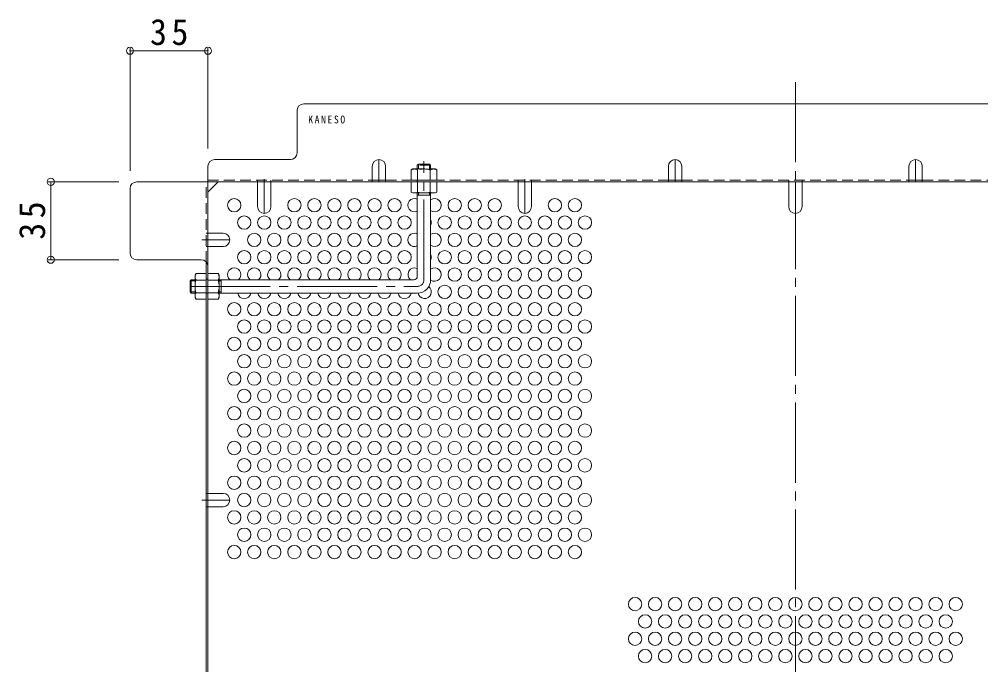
# Model space of a CAD drawing. Units: millimetres at full size, sheet at 1:4; details may follow other scales. Extents: x -932 to 1022, y -779 to 757.
# Drawn here: x 87.3 to 519.1, y 371.4 to 661.5 of the extents above; entities that cross this region are included whole.
import ezdxf

# ---------------------------------------------------------------- set-up
doc = ezdxf.new("R2010")
doc.units = ezdxf.units.MM
doc.header["$LTSCALE"] = 4
doc.header["$PDMODE"] = 32
doc.header["$PDSIZE"] = 3.2
for name, pattern in [('CHAIN1', [8, 5, -1, 1, -1]), ('CHAIN2', [12, 9, -1, 1, -1]), ('DASHED1', [1.8, 1.2, -0.6])]:
    doc.linetypes.add(name, pattern=pattern)
for name, color, linetype, lineweight in [('A-1_躯体', 3, 'Continuous', 9), ('A-4_その他', 7, 'Continuous', 9), ('A-5_文字', 7, 'Continuous', 9), ('A-6_寸法', 2, 'Continuous', 9), ('A-7_ハッチ', 2, 'Continuous', 9), ('A-8_記号', 2, 'Continuous', 9), ('A-B_ﾊｯﾁ', 2, 'Continuous', 9)]:
    doc.layers.add(name, color=color, linetype=linetype, lineweight=lineweight)
doc.styles.add('ＭＳ ゴシック', font='')
doc.styles.get('ＭＳ ゴシック').set_extended_font_data('MS Gothic')

msp = doc.modelspace()

# ---------------------------------------------------------------- linework, layer by layer
at = {"layer": 'A-1_躯体', "linetype": 'DASHED1'}
for p, q in [((266.092, 595.919), (266.592, 596.419)), ((272.092, 595.919), (266.092, 595.919)), ((266.092, 595.919), (266.092, 594.219)), ((271.592, 596.419), (266.592, 596.419)), ((266.592, 594.219), (266.592, 596.419)), ((272.092, 595.919), (271.592, 596.419)), ((271.592, 594.219), (271.592, 596.419)), ((272.092, 595.919), (272.092, 594.219))]:
    msp.add_line(p, q, dxfattribs=at)
at = {"layer": 'A-1_躯体', "linetype": 'CHAIN2'}
for p, q in [((269.092, 544.419), (269.092, 597.651)), ((164.092, 541.419), (266.092, 541.419))]:
    msp.add_line(p, q, dxfattribs=at)
at = {"layer": 'A-1_躯体'}
for p, q in [((266.092, 545.919), (266.092, 583.419)), ((266.592, 582.419), (266.592, 583.419)), ((271.592, 582.419), (271.592, 583.419)), ((272.092, 544.419), (272.092, 583.419)), ((272.092, 582.419), (266.092, 582.419)), ((164.592, 544.419), (164.092, 543.919)), ((164.592, 544.419), (164.592, 538.419)), ((164.592, 544.419), (166.292, 544.419)), ((177.092, 544.419), (264.592, 544.419)), ((178.092, 544.419), (178.092, 538.419)), ((164.092, 543.919), (164.092, 538.919)), ((166.292, 543.919), (164.092, 543.919)), ((178.092, 543.919), (177.092, 543.919)), ((164.592, 538.419), (164.092, 538.919)), ((166.292, 538.919), (164.092, 538.919)), ((164.592, 538.419), (166.292, 538.419)), ((178.092, 538.919), (177.092, 538.919)), ((177.092, 538.419), (266.092, 538.419))]:
    msp.add_line(p, q, dxfattribs=at)
for centre, radius in [((264.592, 545.919), 1.5), ((266.092, 544.419), 6)]:
    msp.add_arc(centre, radius, 270, 0, dxfattribs=at)
at = {"layer": 'A-1_躯体', "linetype": 'CHAIN2'}
msp.add_arc((266.092, 544.419), 3, 270, 0, dxfattribs=at)
at = {"layer": 'A-4_その他'}
for p, q in [((137.089, 648.531), (137.089, 593.419)), ((137.089, 648.531), (137.089, 593.419)), ((172.092, 648.531), (172.092, 603.419)), ((172.092, 648.531), (172.092, 603.419)), ((137.089, 647.331), (172.092, 647.331)), ((137.089, 647.331), (172.092, 647.331)), ((100.318, 588.419), (132.089, 588.419)), ((100.318, 588.419), (132.089, 588.419)), ((101.518, 588.419), (101.518, 553.418)), ((101.518, 588.419), (101.518, 553.418)), ((100.318, 553.418), (132.089, 553.418)), ((100.318, 553.418), (132.089, 553.418))]:
    msp.add_line(p, q, dxfattribs=at)
for p in [(137.089, 647.331), (172.092, 647.331), (101.518, 588.419), (101.518, 553.418)]:
    msp.add_point(p, dxfattribs=at)
at = {"layer": 'A-6_寸法'}
for centre in [(183.892, 577.928), (210.892, 577.928), (219.892, 577.928), (228.892, 577.928), (237.892, 577.928), (246.892, 577.928), (255.892, 577.928), (282.892, 577.928), (291.892, 577.928), (300.892, 577.928), (327.892, 577.928), (336.892, 577.928), (188.392, 570.134), (197.392, 570.134), (206.392, 570.134), (215.392, 570.134), (224.392, 570.134), (233.392, 570.134), (242.392, 570.134), (251.392, 570.134), (260.392, 570.134), (278.392, 570.134), (287.392, 570.134), (296.392, 570.134), (305.392, 570.134), (314.392, 570.134), (323.392, 570.134), (332.392, 570.134), (341.392, 570.134), (192.892, 562.339), (201.892, 562.339), (210.892, 562.339), (219.892, 562.339), (228.892, 562.339), (237.892, 562.339), (246.892, 562.339), (255.892, 562.339), (282.892, 562.339), (291.892, 562.339), (300.892, 562.339), (309.892, 562.339), (318.892, 562.339), (327.892, 562.339), (336.892, 562.339), (188.392, 554.545), (197.392, 554.545), (206.392, 554.545), (215.392, 554.545), (224.392, 554.545), (233.392, 554.545), (242.392, 554.545), (251.392, 554.545), (260.392, 554.545), (278.392, 554.545), (287.392, 554.545), (296.392, 554.545), (305.392, 554.545), (314.392, 554.545), (323.392, 554.545), (332.392, 554.545), (341.392, 554.545), (282.892, 546.751), (291.892, 546.751), (300.892, 546.751), (309.892, 546.751), (318.892, 546.751), (327.892, 546.751), (336.892, 546.751), (278.392, 538.957), (287.392, 538.957), (296.392, 538.957), (305.392, 538.957), (314.392, 538.957), (323.392, 538.957), (332.392, 538.957), (341.392, 538.957), (183.892, 531.162), (192.892, 531.162), (201.892, 531.162), (210.892, 531.162), (219.892, 531.162), (228.892, 531.162), (237.892, 531.162), (246.892, 531.162), (255.892, 531.162), (264.892, 531.162), (273.892, 531.162), (282.892, 531.162), (291.892, 531.162), (300.892, 531.162), (309.892, 531.162), (318.892, 531.162), (327.892, 531.162), (336.892, 531.162), (188.392, 523.368), (197.392, 523.368), (206.392, 523.368), (215.392, 523.368), (224.392, 523.368), (233.392, 523.368), (242.392, 523.368), (251.392, 523.368), (260.392, 523.368), (269.392, 523.368), (278.392, 523.368), (287.392, 523.368), (296.392, 523.368), (305.392, 523.368), (314.392, 523.368), (323.392, 523.368), (332.392, 523.368), (341.392, 523.368), (183.892, 515.574), (192.892, 515.574), (201.892, 515.574), (210.892, 515.574), (219.892, 515.574), (228.892, 515.574), (237.892, 515.574), (246.892, 515.574), (255.892, 515.574), (264.892, 515.574), (273.892, 515.574), (282.892, 515.574), (291.892, 515.574), (300.892, 515.574), (309.892, 515.574), (318.892, 515.574), (327.892, 515.574), (336.892, 515.574), (188.392, 507.78), (197.392, 507.78), (206.392, 507.78), (215.392, 507.78), (224.392, 507.78), (233.392, 507.78), (242.392, 507.78), (251.392, 507.78), (260.392, 507.78), (269.392, 507.78), (278.392, 507.78), (287.392, 507.78), (296.392, 507.78), (305.392, 507.78), (314.392, 507.78), (323.392, 507.78), (332.392, 507.78), (341.392, 507.78), (183.892, 499.985), (192.892, 499.985), (201.892, 499.985), (210.892, 499.985), (219.892, 499.985), (228.892, 499.985), (237.892, 499.985), (246.892, 499.985), (255.892, 499.985), (264.892, 499.985), (273.892, 499.985), (282.892, 499.985), (291.892, 499.985), (300.892, 499.985), (309.892, 499.985), (318.892, 499.985), (327.892, 499.985), (336.892, 499.985), (188.392, 492.191), (197.392, 492.191), (206.392, 492.191), (215.392, 492.191), (224.392, 492.191), (233.392, 492.191), (242.392, 492.191), (251.392, 492.191), (260.392, 492.191), (269.392, 492.191), (278.392, 492.191), (287.392, 492.191), (296.392, 492.191), (305.392, 492.191), (314.392, 492.191), (323.392, 492.191), (332.392, 492.191), (341.392, 492.191), (183.892, 484.397), (192.892, 484.397), (201.892, 484.397), (210.892, 484.397), (219.892, 484.397), (228.892, 484.397), (237.892, 484.397), (246.892, 484.397), (255.892, 484.397), (264.892, 484.397), (273.892, 484.397), (282.892, 484.397), (291.892, 484.397), (300.892, 484.397), (309.892, 484.397), (318.892, 484.397), (327.892, 484.397), (336.892, 484.397), (188.392, 476.603), (197.392, 476.603), (206.392, 476.603), (215.392, 476.603), (224.392, 476.603), (233.392, 476.603), (242.392, 476.603), (251.392, 476.603), (260.392, 476.603), (269.392, 476.603), (278.392, 476.603), (287.392, 476.603), (296.392, 476.603), (305.392, 476.603), (314.392, 476.603), (323.392, 476.603), (332.392, 476.603), (341.392, 476.603), (183.892, 468.809), (192.892, 468.809), (201.892, 468.809), (210.892, 468.809), (219.892, 468.809), (228.892, 468.809), (237.892, 468.809), (246.892, 468.809), (255.892, 468.809), (264.892, 468.809), (273.892, 468.809), (282.892, 468.809), (291.892, 468.809), (300.892, 468.809), (309.892, 468.809), (318.892, 468.809), (327.892, 468.809), (336.892, 468.809), (188.392, 461.014), (197.392, 461.014), (206.392, 461.014), (215.392, 461.014), (224.392, 461.014), (233.392, 461.014), (242.392, 461.014), (251.392, 461.014), (260.392, 461.014), (269.392, 461.014), (278.392, 461.014), (287.392, 461.014), (296.392, 461.014), (305.392, 461.014), (314.392, 461.014), (323.392, 461.014), (332.392, 461.014), (341.392, 461.014), (183.892, 453.22), (192.892, 453.22), (201.892, 453.22), (210.892, 453.22), (219.892, 453.22), (228.892, 453.22), (237.892, 453.22), (246.892, 453.22), (255.892, 453.22), (264.892, 453.22), (273.892, 453.22), (282.892, 453.22), (291.892, 453.22), (300.892, 453.22), (309.892, 453.22), (318.892, 453.22), (327.892, 453.22), (336.892, 453.22), (188.392, 445.426), (197.392, 445.426), (206.392, 445.426), (215.392, 445.426), (224.392, 445.426), (233.392, 445.426), (242.392, 445.426), (251.392, 445.426), (260.392, 445.426), (269.392, 445.426), (278.392, 445.426), (287.392, 445.426), (296.392, 445.426), (305.392, 445.426), (314.392, 445.426), (323.392, 445.426), (332.392, 445.426), (341.392, 445.426), (183.892, 437.632), (192.892, 437.632), (201.892, 437.632), (210.892, 437.632), (219.892, 437.632), (228.892, 437.632), (237.892, 437.632), (246.892, 437.632), (255.892, 437.632), (264.892, 437.632), (273.892, 437.632), (282.892, 437.632), (291.892, 437.632), (300.892, 437.632), (309.892, 437.632), (318.892, 437.632), (327.892, 437.632), (336.892, 437.632), (188.392, 429.837), (197.392, 429.837), (206.392, 429.837), (215.392, 429.837), (224.392, 429.837), (233.392, 429.837), (242.392, 429.837), (251.392, 429.837), (260.392, 429.837), (269.392, 429.837), (278.392, 429.837), (287.392, 429.837), (296.392, 429.837), (305.392, 429.837), (314.392, 429.837), (323.392, 429.837), (332.392, 429.837), (341.392, 429.837), (183.892, 422.043), (192.892, 422.043), (201.892, 422.043), (210.892, 422.043), (219.892, 422.043), (228.892, 422.043), (237.892, 422.043), (246.892, 422.043), (255.892, 422.043), (264.892, 422.043), (273.892, 422.043), (282.892, 422.043), (291.892, 422.043), (300.892, 422.043), (309.892, 422.043), (318.892, 422.043), (327.892, 422.043), (336.892, 422.043), (363.892, 398.661), (372.892, 398.661), (381.892, 398.661), (390.892, 398.661), (399.892, 398.661), (408.892, 398.661), (417.892, 398.661), (426.892, 398.661), (435.892, 398.661), (444.892, 398.661), (453.892, 398.661), (462.892, 398.661), (471.892, 398.661), (480.892, 398.661), (489.892, 398.661), (498.892, 398.661), (507.892, 398.661), (368.392, 390.866), (377.392, 390.866), (386.392, 390.866), (395.392, 390.866), (404.392, 390.866), (413.392, 390.866), (422.392, 390.866), (431.392, 390.866), (440.392, 390.866), (449.392, 390.866), (458.392, 390.866), (467.392, 390.866), (476.392, 390.866), (485.392, 390.866), (494.392, 390.866), (503.392, 390.866), (363.892, 383.072), (372.892, 383.072), (381.892, 383.072), (390.892, 383.072), (399.892, 383.072), (408.892, 383.072), (417.892, 383.072), (426.892, 383.072), (435.892, 383.072), (444.892, 383.072), (453.892, 383.072), (462.892, 383.072), (471.892, 383.072), (480.892, 383.072), (489.892, 383.072), (498.892, 383.072), (507.892, 383.072), (368.392, 375.278), (377.392, 375.278), (386.392, 375.278), (395.392, 375.278), (404.392, 375.278), (413.392, 375.278), (422.392, 375.278), (431.392, 375.278), (440.392, 375.278), (449.392, 375.278), (458.392, 375.278), (467.392, 375.278), (476.392, 375.278), (485.392, 375.278), (494.392, 375.278), (503.392, 375.278)]:
    msp.add_circle(centre, 3, dxfattribs=at)
for centre, start, end in [((264.892, 577.928), 66.42182, 293.57818), ((273.892, 577.928), 233.1301, 126.8699), ((269.392, 570.134), 334.15807, 25.84193), ((264.892, 562.339), 66.42182, 293.57818), ((273.892, 562.339), 233.1301, 126.8699), ((269.392, 554.545), 334.15807, 25.84193), ((183.892, 546.751), 308.98227, 231.01773), ((192.892, 546.751), 308.98227, 231.01773), ((201.892, 546.751), 308.98227, 231.01773), ((210.892, 546.751), 308.98227, 231.01773), ((219.892, 546.751), 308.98227, 231.01773), ((228.892, 546.751), 308.98227, 231.01773), ((237.892, 546.751), 308.98227, 231.01773), ((246.892, 546.751), 308.98227, 231.01773), ((255.892, 546.751), 308.98227, 231.01773), ((264.892, 546.751), 66.42182, 231.01773), ((273.892, 546.751), 233.12099, 126.8699), ((269.392, 538.957), 190.13226, 52.1444), ((188.392, 538.957), 190.32692, 349.67308), ((197.392, 538.957), 190.32692, 349.67308), ((206.392, 538.957), 190.32692, 349.67308), ((215.392, 538.957), 190.32692, 349.67308), ((224.392, 538.957), 190.32692, 349.67308), ((233.392, 538.957), 190.32692, 349.67308), ((242.392, 538.957), 190.32692, 349.67308), ((251.392, 538.957), 190.32692, 349.67308), ((260.392, 538.957), 190.32692, 349.67308)]:
    msp.add_arc(centre, 3, start, end, dxfattribs=at)
at = {"layer": 'A-7_ハッチ', "linetype": 'CHAIN2'}
msp.add_line((435.892, 633.212), (435.892, 16.019), dxfattribs=at)
at = {"layer": 'A-7_ハッチ'}
for p, q in [((656.691, 623.419), (215.093, 623.419)), ((212.093, 601.419), (212.093, 620.419)), ((175.092, 598.419), (209.093, 598.419)), ((172.092, 595.419), (172.092, 53.812)), ((140.089, 588.419), (731.696, 588.419)), ((172.092, 583.807), (176.704, 588.419)), ((245.892, 589.219), (251.892, 589.219)), ((378.892, 589.219), (384.892, 589.219)), ((486.892, 589.219), (492.892, 589.219)), ((137.089, 556.418), (137.089, 585.419)), ((169.092, 553.418), (140.089, 553.418)), ((171.292, 552.458), (171.292, 343.076))]:
    msp.add_line(p, q, dxfattribs=at)
at = {"layer": 'A-7_ハッチ', "linetype": 'DASHED1'}
for p, q in [((171.292, 552.458), (171.292, 588.419)), ((172.092, 589.219), (245.892, 589.219)), ((194.392, 588.419), (194.392, 589.219)), ((200.392, 588.419), (200.392, 589.219)), ((251.892, 589.219), (378.892, 589.219)), ((266.092, 588.419), (266.092, 589.219)), ((311.392, 588.419), (311.392, 589.219)), ((317.392, 588.419), (317.392, 589.219)), ((384.892, 589.219), (486.892, 589.219)), ((432.892, 588.419), (432.892, 589.219)), ((438.892, 588.419), (438.892, 589.219)), ((492.892, 589.219), (619.892, 589.219)), ((172.092, 565.339), (171.292, 565.339)), ((172.092, 559.339), (171.292, 559.339)), ((171.292, 544.619), (172.092, 544.619)), ((171.292, 538.419), (172.092, 538.419)), ((172.092, 448.426), (171.292, 448.426)), ((172.092, 442.426), (171.292, 442.426))]:
    msp.add_line(p, q, dxfattribs=at)
at = {"layer": 'A-7_ハッチ'}
for centre, start, end in [((215.093, 620.419), 90, 180), ((209.093, 601.419), 270, 0), ((175.092, 595.419), 90, 180), ((140.089, 585.419), 90, 180), ((140.089, 556.418), 180, 270), ((169.092, 550.418), 0, 90)]:
    msp.add_arc(centre, 3, start, end, dxfattribs=at)
at = {"layer": 'A-8_記号', "linetype": 'CHAIN1'}
for p, q in [((248.892, 588.419), (248.892, 598.419)), ((381.892, 588.419), (381.892, 598.419)), ((489.892, 588.419), (489.892, 598.419)), ((197.392, 589.619), (197.392, 574.269)), ((314.392, 589.619), (314.392, 574.269)), ((435.892, 588.419), (435.892, 574.269)), ((169.385, 562.339), (181.892, 562.339)), ((169.385, 445.426), (181.892, 445.426))]:
    msp.add_line(p, q, dxfattribs=at)
at = {"layer": 'A-8_記号'}
for p, q in [((245.892, 595.419), (245.892, 588.419)), ((251.892, 595.419), (251.892, 588.419)), ((378.892, 595.419), (378.892, 588.419)), ((384.892, 595.419), (384.892, 588.419)), ((486.892, 595.419), (486.892, 588.419)), ((492.892, 595.419), (492.892, 588.419)), ((194.392, 577.269), (194.392, 588.419)), ((200.392, 577.269), (200.392, 588.419)), ((311.392, 577.269), (311.392, 588.419)), ((317.392, 577.269), (317.392, 588.419)), ((432.892, 577.269), (432.892, 588.419)), ((438.892, 577.269), (438.892, 588.419)), ((178.892, 565.339), (172.092, 565.339)), ((178.892, 559.339), (172.092, 559.339)), ((178.892, 448.426), (172.092, 448.426)), ((178.892, 442.426), (172.092, 442.426))]:
    msp.add_line(p, q, dxfattribs=at)
for centre, start, end in [((248.892, 595.419), 0, 180), ((381.892, 595.419), 0, 180), ((489.892, 595.419), 0, 180), ((197.392, 577.269), 180, 0), ((314.392, 577.269), 180, 0), ((435.892, 577.269), 180, 0), ((178.892, 562.339), 270, 90), ((178.892, 445.426), 270, 90)]:
    msp.add_arc(centre, 3, start, end, dxfattribs=at)
at = {"layer": 'A-B_ﾊｯﾁ', "linetype": 'DASHED1'}
for p, q in [((264.092, 594.219), (263.342, 593.786)), ((263.342, 589.219), (263.342, 593.786)), ((264.092, 594.219), (274.092, 594.219)), ((266.229, 593.786), (266.229, 589.219)), ((271.955, 593.786), (271.955, 589.219)), ((274.092, 594.219), (274.842, 593.786)), ((274.842, 589.219), (274.842, 593.786)), ((263.342, 589.219), (274.842, 589.219))]:
    msp.add_line(p, q, dxfattribs=at)
at = {"layer": 'A-B_ﾊｯﾁ'}
for p, q in [((274.842, 588.419), (263.342, 588.419)), ((263.342, 588.419), (263.342, 583.852)), ((266.229, 583.852), (266.229, 588.419)), ((271.955, 583.852), (271.955, 588.419)), ((274.842, 588.419), (274.842, 583.852)), ((264.092, 583.419), (263.342, 583.852)), ((274.092, 583.419), (264.092, 583.419)), ((274.092, 583.419), (274.842, 583.852)), ((166.292, 546.419), (166.725, 547.169)), ((166.292, 546.419), (166.292, 536.419)), ((171.292, 547.169), (166.725, 547.169)), ((166.725, 544.282), (171.292, 544.282)), ((171.292, 547.169), (171.292, 535.669)), ((172.092, 547.169), (172.092, 535.669)), ((172.092, 547.169), (176.659, 547.169)), ((176.659, 544.282), (172.092, 544.282)), ((177.092, 546.419), (176.659, 547.169)), ((177.092, 546.419), (177.092, 536.419)), ((166.292, 536.419), (166.725, 535.669)), ((166.725, 538.556), (171.292, 538.556)), ((171.292, 535.669), (166.725, 535.669)), ((176.659, 538.556), (172.092, 538.556)), ((172.092, 535.669), (176.659, 535.669)), ((177.092, 536.419), (176.659, 535.669))]:
    msp.add_line(p, q, dxfattribs=at)
at = {"layer": 'A-B_ﾊｯﾁ', "linetype": 'DASHED1'}
for centre, radius, start, end in [((264.987, 590.937), 3.29, 93.92075, 120), ((264.752, 591.484), 2.735, 57.31491, 89.78969), ((269.092, 584.536), 9.683, 72.79973, 107.20026), ((273.432, 591.484), 2.735, 90.2103, 122.68507), ((273.197, 590.937), 3.29, 59.99998, 86.07924)]:
    msp.add_arc(centre, radius, start, end, dxfattribs=at)
at = {"layer": 'A-B_ﾊｯﾁ'}
for centre, radius, start, end in [((264.987, 586.701), 3.29, 239.99998, 266.07924), ((264.752, 586.154), 2.735, 270.2103, 302.68507), ((269.092, 593.101), 9.683, 252.79973, 287.20026), ((273.432, 586.154), 2.735, 237.31491, 269.78969), ((273.197, 586.701), 3.29, 273.92075, 300), ((169.574, 545.524), 3.29, 150, 176.07925), ((169.027, 545.759), 2.735, 180.21031, 212.68509), ((175.975, 541.419), 9.683, 162.79974, 197.20027), ((173.81, 545.524), 3.29, 3.92075, 30), ((174.357, 545.759), 2.735, 327.31491, 359.78969), ((167.41, 541.419), 9.683, 342.79973, 17.20026), ((169.027, 537.079), 2.735, 147.31493, 179.7897), ((169.574, 537.314), 3.29, 183.92076, 210.00002), ((174.357, 537.079), 2.735, 0.2103, 32.68507), ((173.81, 537.314), 3.29, 329.99998, 356.07924)]:
    msp.add_arc(centre, radius, start, end, dxfattribs=at)

# ---------------------------------------------------------------- texts
at = {"layer": 'A-4_その他', "color": 2, "insert": (146.09, 649.731), "char_height": 11.73, "attachment_point": 7, "style": 'ＭＳ ゴシック'}
msp.add_mtext('\\T1.27;\\W0.95;35', dxfattribs=at)
msp.add_mtext('\\T1.27;\\W0.95;35', dxfattribs=at)
at = {"layer": 'A-4_その他', "color": 2, "insert": (99.118, 562.418), "char_height": 11.73, "attachment_point": 7, "rotation": 90, "style": 'ＭＳ ゴシック'}
msp.add_mtext('\\T1.27;\\W0.95;35', dxfattribs=at)
msp.add_mtext('\\T1.27;\\W0.95;35', dxfattribs=at)
at = {"layer": 'A-5_文字', "color": 6, "insert": (217.118, 614.619), "char_height": 3.519, "attachment_point": 7, "style": 'ＭＳ ゴシック'}
msp.add_mtext('\\T1.34;\\W0.9;KANESO', dxfattribs=at)

doc.saveas('drawing.dxf')
